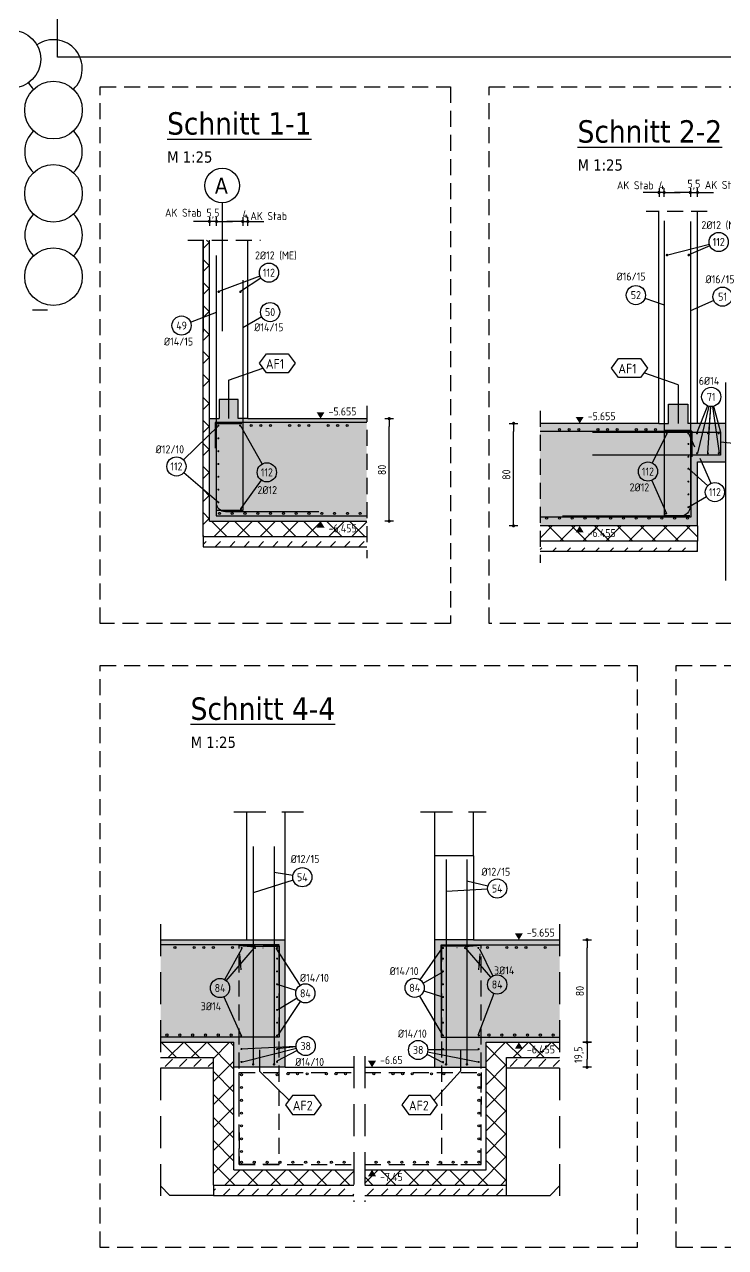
# Model space of a CAD drawing. Extents: x -45 to 98, y -32 to 51.
# Drawn here: x 43.55 to 54.51, y 10.84 to 29.93 of the extents above; entities that cross this region are included whole.
import ezdxf
from ezdxf.enums import TextEntityAlignment as Align

# ---------------------------------------------------------------- set-up
doc = ezdxf.new("R2010")
doc.units = 0
doc.header["$LTSCALE"] = 0.5
for name, pattern in [('AUSGEZOGEN', [1000.01, 1000, 0.01]), ('DASHED', [0.75, 0.5, -0.25]), ('GESTRICHELTX2', [1.5, 1, -0.5]), ('STRICHLINIE', [0.75, 0.5, -0.25]), ('VERDECKTX2', [0.75, 0.5, -0.25])]:
    doc.linetypes.add(name, pattern=pattern)
for name, color, linetype in [('ACHSEN', 7, 'Continuous'), ('AFB', 7, 'Continuous'), ('AFU', 7, 'Continuous'), ('BETON', 7, 'Continuous'), ('DETAIL', 7, 'Continuous'), ('grau_mittel', 7, 'Continuous'), ('HILFE', 7, 'Continuous'), ('koten', 7, 'Continuous'), ('MASSE', 7, 'Continuous'), ('OBJEKT', 7, 'Continuous'), ('RND', 7, 'Continuous'), ('RND-1', 7, 'Continuous'), ('SFP_Achsen', 7, 'Continuous'), ('SFP_Dämmung', 7, 'Continuous'), ('SFP_Hilfe', 7, 'Continuous'), ('TEXT', 7, 'Continuous')]:
    doc.layers.add(name, color=color, linetype=linetype)
doc.layers.add('Verbau', color=7, linetype='Continuous', plot=False)
doc.styles.add('helv', font='tahoma.ttf')
doc.styles.add('txt', font='isocp.shx')
doc.linetypes.add('AFU_50K', pattern='A,0.15,["/",Standard,S=0.2,R=0,X=-0.01,Y=-0.1],0.07,["/",Standard,S=0.2,R=0,X=-0.01,Y=-0.1],0.15', length=0.37)
doc.linetypes.add('AFU_50M', pattern='A,0.45,["/",Standard,S=0.2,R=0,X=-0.01,Y=-0.1],0.07,["/",Standard,S=0.2,R=0,X=-0.01,Y=-0.1],0.45', length=0.97)
doc.dimstyles.new('DOT_I', dxfattribs={"dimscale": 0.5, "dimtxt": 0.25, "dimasz": 0.25, "dimexe": 0.1, "dimexo": 0.3, "dimgap": 0.1, "dimtad": 1, "dimdec": 3, "dimzin": 3, "dimtxsty": 'txt', "dimblk": 'DOT', "dimblk1": 'DOT', "dimblk2": 'DOT', "dimsah": 1, "dimcen": 0.1, "dimse1": 1, "dimse2": 1, "dimazin": 0, "dimtfac": 1, "dimtdec": 4, "dimtix": 1, "dimtmove": 2, "dimatfit": 3, "dimfxl": 0, "dimtvp": 1, "dimtolj": 1, "dimtzin": 0, "dimarcsym": 0})
pattern_1 = [(225, (-76.2659, -70.1896), (0.17960512, -0.17960512), []), (315, (-76.2659, -70.1896), (0.17960512, 0.17960512), [])]

# ---------------------------------------------------------------- blocks, each defined once
blk = doc.blocks.new('okrd_o')
at = {"layer": 'koten', "color": 7, "linetype": 'Continuous'}
blk.add_solid([(-0.125, 0.202), (0.125, 0.202), (0, 0)], dxfattribs=at)
at = {"layer": 'koten', "style": 'txt'}
blk.add_attdef('OKRD', (0.25, 0.1), '', height=0.25, dxfattribs=at)
blk = doc.blocks.new('okrd_u')
at = {"layer": 'koten', "color": 7, "linetype": 'Continuous'}
blk.add_solid([(-0.125, -0.202), (0.125, -0.202), (0, 0)], dxfattribs=at)
at = {"layer": 'koten', "style": 'txt'}
blk.add_attdef('OKRD', (0.25, -0.35), '', height=0.25, dxfattribs=at)
blk = doc.blocks.new('RND_HIN')
at = {"layer": 'RND', "color": 7, "linetype": 'Continuous'}
blk.add_circle((0, 0), 0.3, dxfattribs=at)
at = {"layer": 'RND', "color": 7, "linetype": 'Continuous', "style": 'txt'}
blk.add_attdef('POSI', text='', height=0.25, dxfattribs=at).set_placement((0, 0), align=Align.MIDDLE)
blk = doc.blocks.new('DOT')
at = {"layer": 'MASSE', "color": 7, "linetype": 'Continuous'}
for p, q in [((0, 0), (-1, 0)), ((0, 0.54), (0, -0.54))]:
    blk.add_line(p, q, dxfattribs=at)
at = {"layer": 'MASSE', "color": 7, "linetype": 'Continuous', "const_width": 0.2}
blk.add_lwpolyline([(-0.1, 0, 1), (0.1, 0, 1)], format="xyb", close=True, dxfattribs=at)
blk = doc.blocks.new('*D106')
at = {"layer": 'Defpoints', "color": 0, "linetype": 'AUSGEZOGEN', "transparency": 16777216}
for p in [(52.344, 15.642), (52.344, 15.642), (52.344, 14.042)]:
    blk.add_point(p, dxfattribs=at)
at = {"layer": 'MASSE', "color": 0, "linetype": 'AUSGEZOGEN', "lineweight": -2, "transparency": 16777216}
blk.add_line((52.344, 14.167), (52.344, 15.517), dxfattribs=at)
at = {"layer": 'MASSE', "color": 0, "linetype": 'AUSGEZOGEN', "lineweight": -2, "transparency": 16777216, "xscale": 0.125, "yscale": 0.125, "zscale": 0.125}
for p, rotation in [((52.344, 15.642), 90), ((52.344, 14.042), 270)]:
    blk.add_blockref('DOT', p, dxfattribs=dict(at, rotation=rotation))
at = {"layer": 'MASSE', "color": 0, "linetype": 'AUSGEZOGEN', "transparency": 16777216, "insert": (52.232, 14.842), "char_height": 0.125, "attachment_point": 5, "rotation": 90, "style": 'txt'}
blk.add_mtext('\\A1;80', dxfattribs=at)
blk = doc.blocks.new('*D107')
at = {"layer": 'Defpoints', "color": 0, "linetype": 'AUSGEZOGEN', "transparency": 16777216}
for p in [(52.344, 14.042), (52.344, 13.652), (52.344, 13.652)]:
    blk.add_point(p, dxfattribs=at)
at = {"layer": 'MASSE', "color": 0, "linetype": 'AUSGEZOGEN', "lineweight": -2, "transparency": 16777216}
blk.add_line((52.344, 13.917), (52.344, 13.777), dxfattribs=at)
at = {"layer": 'MASSE', "color": 0, "linetype": 'AUSGEZOGEN', "lineweight": -2, "transparency": 16777216, "xscale": 0.125, "yscale": 0.125, "zscale": 0.125}
for p, rotation in [((52.344, 14.042), 90), ((52.344, 13.652), 270)]:
    blk.add_blockref('DOT', p, dxfattribs=dict(at, rotation=rotation))
at = {"layer": 'MASSE', "color": 0, "linetype": 'AUSGEZOGEN', "transparency": 16777216, "insert": (52.222, 13.847), "char_height": 0.125, "attachment_point": 5, "rotation": 90, "style": 'txt'}
blk.add_mtext('\\A1;19,5', dxfattribs=at)
blk = doc.blocks.new('*D108')
at = {"layer": 'Defpoints', "color": 0, "linetype": 'AUSGEZOGEN', "transparency": 16777216}
for p in [(49.253, 23.779), (49.253, 23.779), (49.253, 22.179)]:
    blk.add_point(p, dxfattribs=at)
at = {"layer": 'MASSE', "color": 0, "linetype": 'AUSGEZOGEN', "lineweight": -2, "transparency": 16777216}
blk.add_line((49.253, 22.304), (49.253, 23.654), dxfattribs=at)
at = {"layer": 'MASSE', "color": 0, "linetype": 'AUSGEZOGEN', "lineweight": -2, "transparency": 16777216, "xscale": 0.125, "yscale": 0.125, "zscale": 0.125}
for p, rotation in [((49.253, 23.779), 90), ((49.253, 22.179), 270)]:
    blk.add_blockref('DOT', p, dxfattribs=dict(at, rotation=rotation))
at = {"layer": 'MASSE', "color": 0, "linetype": 'AUSGEZOGEN', "transparency": 16777216, "insert": (49.14, 22.979), "char_height": 0.125, "attachment_point": 5, "rotation": 90, "style": 'txt'}
blk.add_mtext('\\A1;80', dxfattribs=at)
blk = doc.blocks.new('*D109')
at = {"layer": 'Defpoints', "color": 0, "linetype": 'AUSGEZOGEN', "transparency": 16777216}
for p in [(51.196, 23.705), (51.196, 23.705), (51.196, 22.105)]:
    blk.add_point(p, dxfattribs=at)
at = {"layer": 'MASSE', "color": 0, "linetype": 'AUSGEZOGEN', "lineweight": -2, "transparency": 16777216}
blk.add_line((51.196, 22.23), (51.196, 23.58), dxfattribs=at)
at = {"layer": 'MASSE', "color": 0, "linetype": 'AUSGEZOGEN', "lineweight": -2, "transparency": 16777216, "xscale": 0.125, "yscale": 0.125, "zscale": 0.125}
for p, rotation in [((51.196, 23.705), 90), ((51.196, 22.105), 270)]:
    blk.add_blockref('DOT', p, dxfattribs=dict(at, rotation=rotation))
at = {"layer": 'MASSE', "color": 0, "linetype": 'AUSGEZOGEN', "transparency": 16777216, "insert": (51.083, 22.905), "char_height": 0.125, "attachment_point": 5, "rotation": 90, "style": 'txt'}
blk.add_mtext('\\A1;80', dxfattribs=at)
blk = doc.blocks.new('*D134')
at = {"layer": 'Defpoints', "color": 0, "linetype": 'AUSGEZOGEN', "transparency": 16777216}
for p in [(46.444, 26.858), (46.444, 26.858), (46.554, 26.858)]:
    blk.add_point(p, dxfattribs=at)
at = {"layer": 'MASSE', "color": 0, "linetype": 'AUSGEZOGEN', "lineweight": -2, "transparency": 16777216}
for p, q in [((46.319, 26.858), (46.194, 26.858)), ((46.554, 26.858), (46.444, 26.858)), ((46.679, 26.858), (46.804, 26.858))]:
    blk.add_line(p, q, dxfattribs=at)
at = {"layer": 'MASSE', "color": 0, "linetype": 'AUSGEZOGEN', "lineweight": -2, "transparency": 16777216, "xscale": 0.125, "yscale": 0.125, "zscale": 0.125}
blk.add_blockref('DOT', (46.444, 26.858), dxfattribs=at)
at = {"layer": 'MASSE', "color": 0, "linetype": 'AUSGEZOGEN', "lineweight": -2, "transparency": 16777216, "xscale": 0.125, "yscale": 0.125, "zscale": 0.125, "rotation": 180}
blk.add_blockref('DOT', (46.554, 26.858), dxfattribs=at)
at = {"layer": 'MASSE', "color": 0, "linetype": 'AUSGEZOGEN', "transparency": 16777216, "insert": (46.499, 26.98), "char_height": 0.125, "attachment_point": 5, "style": 'txt'}
blk.add_mtext('\\A1;5,5', dxfattribs=at)
blk = doc.blocks.new('*D135')
at = {"layer": 'Defpoints', "color": 0, "linetype": 'AUSGEZOGEN', "transparency": 16777216}
for p in [(46.964, 26.858), (47.044, 26.858), (47.044, 26.858)]:
    blk.add_point(p, dxfattribs=at)
at = {"layer": 'MASSE', "color": 0, "linetype": 'AUSGEZOGEN', "lineweight": -2, "transparency": 16777216}
for p, q in [((46.839, 26.858), (46.714, 26.858)), ((46.964, 26.858), (47.044, 26.858)), ((47.169, 26.858), (47.294, 26.858))]:
    blk.add_line(p, q, dxfattribs=at)
at = {"layer": 'MASSE', "color": 0, "linetype": 'AUSGEZOGEN', "lineweight": -2, "transparency": 16777216, "xscale": 0.125, "yscale": 0.125, "zscale": 0.125}
blk.add_blockref('DOT', (46.964, 26.858), dxfattribs=at)
at = {"layer": 'MASSE', "color": 0, "linetype": 'AUSGEZOGEN', "lineweight": -2, "transparency": 16777216, "xscale": 0.125, "yscale": 0.125, "zscale": 0.125, "rotation": 180}
blk.add_blockref('DOT', (47.044, 26.858), dxfattribs=at)
at = {"layer": 'MASSE', "color": 0, "linetype": 'AUSGEZOGEN', "transparency": 16777216, "insert": (47.004, 26.971), "char_height": 0.125, "attachment_point": 5, "style": 'txt'}
blk.add_mtext('\\A1;4', dxfattribs=at)
blk = doc.blocks.new('*D136')
at = {"layer": 'Defpoints', "color": 0, "linetype": 'AUSGEZOGEN', "transparency": 16777216}
for p in [(53.469, 27.31), (53.469, 27.31), (53.549, 27.31)]:
    blk.add_point(p, dxfattribs=at)
at = {"layer": 'MASSE', "color": 0, "linetype": 'AUSGEZOGEN', "lineweight": -2, "transparency": 16777216}
for p, q in [((53.344, 27.31), (53.219, 27.31)), ((53.549, 27.31), (53.469, 27.31)), ((53.674, 27.31), (53.799, 27.31))]:
    blk.add_line(p, q, dxfattribs=at)
at = {"layer": 'MASSE', "color": 0, "linetype": 'AUSGEZOGEN', "lineweight": -2, "transparency": 16777216, "xscale": 0.125, "yscale": 0.125, "zscale": 0.125}
blk.add_blockref('DOT', (53.469, 27.31), dxfattribs=at)
at = {"layer": 'MASSE', "color": 0, "linetype": 'AUSGEZOGEN', "lineweight": -2, "transparency": 16777216, "xscale": 0.125, "yscale": 0.125, "zscale": 0.125, "rotation": 180}
blk.add_blockref('DOT', (53.549, 27.31), dxfattribs=at)
at = {"layer": 'MASSE', "color": 0, "linetype": 'AUSGEZOGEN', "transparency": 16777216, "insert": (53.509, 27.423), "char_height": 0.125, "attachment_point": 5, "style": 'txt'}
blk.add_mtext('\\A1;4', dxfattribs=at)
blk = doc.blocks.new('*D137')
at = {"layer": 'Defpoints', "color": 0, "linetype": 'AUSGEZOGEN', "transparency": 16777216}
for p in [(53.959, 27.31), (54.069, 27.31), (54.069, 27.31)]:
    blk.add_point(p, dxfattribs=at)
at = {"layer": 'MASSE', "color": 0, "linetype": 'AUSGEZOGEN', "lineweight": -2, "transparency": 16777216}
for p, q in [((53.834, 27.31), (53.709, 27.31)), ((53.959, 27.31), (54.069, 27.31)), ((54.194, 27.31), (54.319, 27.31))]:
    blk.add_line(p, q, dxfattribs=at)
at = {"layer": 'MASSE', "color": 0, "linetype": 'AUSGEZOGEN', "lineweight": -2, "transparency": 16777216, "xscale": 0.125, "yscale": 0.125, "zscale": 0.125}
blk.add_blockref('DOT', (53.959, 27.31), dxfattribs=at)
at = {"layer": 'MASSE', "color": 0, "linetype": 'AUSGEZOGEN', "lineweight": -2, "transparency": 16777216, "xscale": 0.125, "yscale": 0.125, "zscale": 0.125, "rotation": 180}
blk.add_blockref('DOT', (54.069, 27.31), dxfattribs=at)
at = {"layer": 'MASSE', "color": 0, "linetype": 'AUSGEZOGEN', "transparency": 16777216, "insert": (54.014, 27.432), "char_height": 0.125, "attachment_point": 5, "style": 'txt'}
blk.add_mtext('\\A1;5,5', dxfattribs=at)

msp = doc.modelspace()

# ---------------------------------------------------------------- hatches: boundary and pattern name
at = {"layer": 'grau_mittel'}
for points in [[(48.9029, 22.1791), (48.9029, 23.7791), (47.0439, 23.7791), (46.8939, 23.7791), (46.8939, 24.0791), (46.5939, 24.0791), (46.5939, 23.7791), (46.4439, 23.7791), (46.4439, 22.1791)], [(54.0686, 22.1048), (54.0686, 23.1048), (54.5086, 23.1048), (54.5086, 23.7048), (54.0686, 23.7048), (53.9186, 23.7048), (53.9186, 24.0048), (53.6186, 24.0048), (53.6186, 23.7048), (53.4686, 23.7048), (51.6095, 23.7048), (51.6095, 22.1048)]]:
    msp.add_hatch(color=61, dxfattribs=at).paths.add_polyline_path(points)
h = msp.add_hatch(color=61, dxfattribs=at)
h.paths.add_polyline_path([(49.9682, 13.6519), (50.7682, 13.6519), (50.7682, 14.0419), (51.9144, 14.0419), (51.9144, 15.6419), (50.5682, 15.6419), (49.9682, 15.6419)])
h.paths.add_polyline_path([(47.6271, 15.6419), (47.0271, 15.6419), (45.681, 15.6419), (45.681, 14.0419), (46.8271, 14.0419), (46.8271, 13.6519), (47.6271, 13.6519)])
at = {"layer": 'SFP_Dämmung', "linetype": 'AUSGEZOGEN'}
h = msp.add_hatch(dxfattribs=at)
h.set_pattern_fill('ANSI37', color=171, scale=0.08, angle=-180, style=0, double=1)
h.set_pattern_definition([(225, (-46.77826, 47.90234), (0.1796051, -0.1796051), []), (315, (-46.77826, 47.90234), (0.1796051, 0.1796051), [])])
h.paths.add_polyline_path([(48.9029, 22.1791), (46.4439, 22.1791), (46.4439, 26.5682), (46.3439, 26.5682), (46.3439, 25.1291), (46.3439, 21.9391), (48.9029, 21.9391)])
h.paths.add_polyline_path([(48.2934, 21.9744), (48.8103, 21.9744), (48.8103, 22.1593), (48.2934, 22.1593)], flags=24)
h = msp.add_hatch(dxfattribs=at)
h.set_pattern_fill('ANSI37', color=171, scale=0.08, angle=-180, style=0, double=1)
h.set_pattern_definition([(225, (-47.3703, 40.39665), (0.1796051, -0.1796051), []), (315, (-47.3703, 40.39665), (0.1796051, 0.1796051), [])])
h.paths.add_polyline_path([(54.0686, 22.1048), (51.6095, 22.1048), (51.6095, 21.8648), (54.0686, 21.8648)])
h.paths.add_polyline_path([(52.3423, 21.9), (52.8591, 21.9), (52.8591, 22.0849), (52.3423, 22.0849)], flags=24)
h = msp.add_hatch(dxfattribs=at)
h.set_pattern_fill('ANSI37', color=171, scale=0.08, angle=-180, style=0, double=1)
h.set_pattern_definition(pattern_1)
h.paths.add_polyline_path([(46.8271, 14.0419), (45.681, 14.0419), (45.681, 13.8019), (46.5071, 13.8019), (46.5071, 11.8119), (48.699, 11.8119), (48.699, 12.0519), (46.8271, 12.0519)])
h = msp.add_hatch(dxfattribs=at)
h.set_pattern_fill('ANSI37', color=171, scale=0.08, angle=-180, style=0, double=1)
h.set_pattern_definition(pattern_1)
h.paths.add_polyline_path([(51.0882, 13.8019), (51.9144, 13.8019), (51.9144, 14.0419), (50.7682, 14.0419), (50.7682, 12.0519), (48.8705, 12.0519), (48.8705, 11.8119), (51.0882, 11.8119)])
h.paths.add_polyline_path([(51.3922, 13.8371), (51.909, 13.8371), (51.909, 14.0221), (51.3922, 14.0221)], flags=24)
h.paths.add_polyline_path([(49.0993, 11.8485), (49.5258, 11.8485), (49.5258, 12.0251), (49.0993, 12.0251)], flags=24)
at = {"layer": 'SFP_Hilfe', "linetype": 'AUSGEZOGEN'}
h = msp.add_hatch(dxfattribs=at)
h.set_pattern_fill('DASH', color=171, scale=0.05, angle=-135, double=1)
h.set_pattern_definition([(225, (-46.77826, 47.90234), (-2e-16, -0.2245064), [0.15875, -0.15875])])
h.paths.add_polyline_path([(48.9029, 21.9391), (46.3439, 21.9391), (46.3439, 21.7791), (48.9029, 21.7791)])
h = msp.add_hatch(dxfattribs=at)
h.set_pattern_fill('DASH', color=171, scale=0.05, angle=-135, double=1)
h.set_pattern_definition([(225, (-47.37031, 40.39665), (-2e-16, -0.2245064), [0.15875, -0.15875])])
h.paths.add_polyline_path([(54.0686, 21.8648), (51.6095, 21.8648), (51.6095, 21.7048), (54.0686, 21.7048)])
h = msp.add_hatch(dxfattribs=at)
h.set_pattern_fill('DASH', color=171, scale=0.05, angle=-135, double=1)
h.set_pattern_definition([(225, (-76.2659, -70.18961), (-2e-16, -0.2245064), [0.15875, -0.15875])])
h.paths.add_polyline_path([(51.9144, 13.8019), (51.0882, 13.8019), (51.0882, 13.6419), (51.9144, 13.6419)])
h.paths.add_polyline_path([(51.0882, 11.8119), (48.8705, 11.8119), (48.8705, 11.6519), (51.0882, 11.6519)])
h.paths.add_polyline_path([(48.699, 11.8119), (46.5071, 11.8119), (46.5071, 11.6519), (48.699, 11.6519)])
h.paths.add_polyline_path([(46.5071, 13.8019), (45.681, 13.8019), (45.681, 13.6419), (46.5071, 13.6419)])

# ---------------------------------------------------------------- linework, layer by layer
at = {"layer": 'ACHSEN', "color": 140, "linetype": 'AUSGEZOGEN'}
msp.add_line((46.6439, 27.1473), (46.6439, 25.1473), dxfattribs=at)
at = {"layer": 'AFB', "color": 1, "linetype": 'AUSGEZOGEN'}
for p, q in [((47.2271, 13.9259), (47.2271, 13.5919)), ((50.3682, 13.9259), (50.3682, 13.5919))]:
    msp.add_line(p, q, dxfattribs=at)
for points in [[(47.6758, 24.7915), (47.7843, 24.6437), (47.6758, 24.4958), (47.3342, 24.4958), (47.2258, 24.6437), (47.3342, 24.7915)], [(53.1782, 24.7172), (53.2867, 24.5693), (53.1782, 24.4215), (52.8366, 24.4215), (52.7282, 24.5693), (52.8366, 24.7172)], [(47.7437, 13.2107), (47.6352, 13.0628), (47.7437, 12.915), (48.0853, 12.915), (48.1937, 13.0628), (48.0853, 13.2107)], [(49.5585, 13.2107), (49.4501, 13.0628), (49.5585, 12.915), (49.9001, 12.915), (50.0086, 13.0628), (49.9001, 13.2107)]]:
    msp.add_lwpolyline(points, close=True, dxfattribs=at)
at = {"layer": 'AFU', "color": 1, "linetype": 'AUSGEZOGEN'}
for p, q in [((46.7439, 24.3791), (46.7439, 23.7791)), ((53.7686, 24.3048), (53.7686, 23.7048))]:
    msp.add_line(p, q, dxfattribs=at)
at = {"layer": 'AFU', "color": 8, "linetype": 'AUSGEZOGEN'}
for p, q in [((46.5939, 24.0791), (46.5939, 23.7791)), ((46.8939, 24.0791), (46.5939, 24.0791)), ((46.8939, 23.7791), (46.8939, 24.0791)), ((53.6186, 24.0048), (53.9186, 24.0048)), ((53.6186, 23.7048), (53.6186, 24.0048)), ((53.9186, 24.0048), (53.9186, 23.7048)), ((46.4439, 23.7791), (46.5939, 23.7791)), ((47.0439, 23.7791), (46.8939, 23.7791)), ((53.4686, 23.7048), (53.6186, 23.7048)), ((54.0686, 23.7048), (53.9186, 23.7048))]:
    msp.add_line(p, q, dxfattribs=at)
at = {"layer": 'AFU', "color": 8, "linetype": 'AFU_50K'}
for p, q in [((47.0271, 15.6419), (47.6271, 15.6419)), ((50.5682, 15.6419), (49.9682, 15.6419))]:
    msp.add_line(p, q, dxfattribs=at)
at = {"layer": 'AFU', "color": 8, "linetype": 'AFU_50M'}
for p, q in [((47.6271, 13.6519), (46.8271, 13.6519)), ((49.9682, 13.6519), (50.7682, 13.6519))]:
    msp.add_line(p, q, dxfattribs=at)
at = {"layer": 'BETON', "color": 6, "linetype": 'AUSGEZOGEN'}
for p, q in [((53.4686, 23.7048), (53.4686, 27.0148)), ((54.0686, 23.7048), (54.0686, 27.0148)), ((46.4439, 22.1791), (46.4439, 26.5682)), ((47.0439, 23.7791), (47.0439, 26.5682)), ((47.0439, 23.7791), (48.9029, 23.7791)), ((53.4686, 23.7048), (51.6095, 23.7048)), ((54.5086, 23.7048), (54.0686, 23.7048)), ((54.5086, 23.7048), (54.5086, 23.1048)), ((54.0686, 23.1048), (54.5086, 23.1048)), ((54.0686, 22.1048), (54.0686, 23.1048)), ((46.4439, 22.1791), (48.9029, 22.1791)), ((54.0686, 22.1048), (51.6095, 22.1048)), ((47.0271, 15.6419), (47.0271, 17.6419)), ((47.6271, 13.6519), (47.6271, 17.6419)), ((50.5682, 16.9519), (49.9682, 16.9519)), ((49.9682, 13.6519), (49.9682, 16.9519)), ((50.5682, 16.9519), (50.5682, 15.6419)), ((45.681, 15.6419), (47.0271, 15.6419)), ((50.5682, 15.6419), (51.9144, 15.6419)), ((45.681, 14.0419), (46.8271, 14.0419)), ((46.8271, 12.0519), (46.8271, 14.0419)), ((50.7682, 12.0519), (50.7682, 14.0419)), ((50.7682, 14.0419), (51.9144, 14.0419)), ((47.6271, 13.6519), (48.699, 13.6519)), ((48.8705, 13.6519), (49.9682, 13.6519)), ((46.8271, 12.0519), (48.699, 12.0519)), ((48.8705, 12.0519), (50.7682, 12.0519))]:
    msp.add_line(p, q, dxfattribs=at)
at = {"layer": 'DETAIL', "color": 102, "linetype": 'STRICHLINIE'}
for points in [[(44.7348, 20.5812), (44.7348, 28.958), (50.2103, 28.958), (50.2103, 20.5812)], [(50.8176, 20.5812), (50.8176, 28.958), (56.8563, 28.958), (56.8563, 20.5812)], [(44.7348, 10.8373), (44.7348, 19.9232), (53.1297, 19.9232), (53.1297, 10.8373)], [(53.737, 10.8373), (53.737, 19.9232), (65.9979, 19.9232), (65.9979, 10.8373)]]:
    msp.add_lwpolyline(points, close=True, dxfattribs=at)
at = {"layer": 'HILFE', "color": 102, "linetype": 'AUSGEZOGEN'}
for p, q in [((46.3439, 21.9391), (46.3439, 26.5682)), ((46.7439, 24.3791), (47.28, 24.5698)), ((53.7686, 24.3048), (53.2325, 24.4954)), ((54.0686, 22.1048), (54.0686, 21.8648)), ((46.3439, 21.9391), (46.3439, 21.7791)), ((46.3439, 21.9391), (48.9029, 21.9391)), ((46.3439, 21.7791), (48.9029, 21.7791)), ((54.0686, 21.8648), (51.6095, 21.8648)), ((54.0686, 21.7048), (54.0686, 21.8648)), ((54.0686, 21.7048), (51.6095, 21.7048)), ((45.681, 13.8019), (46.5071, 13.8019)), ((46.5071, 11.8119), (46.5071, 13.8019)), ((51.0882, 11.8119), (51.0882, 13.8019)), ((51.0882, 13.8019), (51.9144, 13.8019)), ((45.681, 13.6419), (46.5071, 13.6419)), ((47.2271, 13.5919), (47.6894, 13.1368)), ((49.9544, 13.1368), (50.3682, 13.5919)), ((51.0882, 13.6419), (51.9144, 13.6419)), ((45.681, 11.7981), (45.8271, 11.6519)), ((46.5071, 11.6519), (45.8271, 11.6519)), ((46.5071, 11.8119), (46.5071, 11.6519)), ((46.5071, 11.8119), (48.699, 11.8119)), ((46.5071, 11.6519), (48.699, 11.6519)), ((48.8705, 11.8119), (51.0882, 11.8119)), ((48.8705, 11.6519), (51.0882, 11.6519)), ((51.0882, 11.6519), (51.0882, 11.8119)), ((51.0882, 11.6519), (51.7682, 11.6519)), ((51.9144, 11.7981), (51.7682, 11.6519))]:
    msp.add_line(p, q, dxfattribs=at)
at = {"layer": 'HILFE', "color": 102, "linetype": 'GESTRICHELTX2'}
for p, q in [((3.9306, 25.4783), (43.9156, 25.4783)), ((46.8271, 17.6419), (47.9135, 17.6419)), ((49.741, 17.6419), (50.7682, 17.6419)), ((45.681, 15.8878), (45.681, 11.6437)), ((51.9144, 15.8878), (51.9144, 11.6437)), ((48.699, 13.8239), (48.699, 11.5528)), ((48.8705, 13.8239), (48.8705, 11.5528))]:
    msp.add_line(p, q, dxfattribs=at)
at = {"layer": 'OBJEKT', "color": 8}
msp.add_line((46.3439, 26.5682), (46.3439, 25.1291), dxfattribs=at)
at = {"layer": 'OBJEKT', "color": 7, "linetype": 'AUSGEZOGEN'}
for p, q in [((49.9682, 16.9519), (49.9682, 17.6419)), ((50.5682, 16.9519), (50.5682, 17.6419))]:
    msp.add_line(p, q, dxfattribs=at)
at = {"layer": 'RND', "color": 102, "linetype": 'AUSGEZOGEN'}
for p, q in [((54.2565, 26.5001), (53.5844, 26.3265)), ((54.2639, 26.4786), (53.9347, 26.3376)), ((47.2335, 26.0051), (46.5913, 25.7631)), ((47.2491, 25.9747), (46.9322, 25.7631)), ((53.249, 25.6588), (53.5486, 25.554)), ((54.324, 25.6235), (53.9586, 25.4647)), ((46.1494, 25.2856), (46.5539, 25.44)), ((47.2619, 25.3675), (46.9639, 25.1961)), ((54.2283, 23.9791), (54.0545, 23.5482)), ((54.249, 23.9725), (54.0705, 23.2391)), ((54.2742, 23.9685), (54.2245, 23.2391)), ((54.2729, 23.9686), (54.2405, 23.5482)), ((54.3058, 23.9697), (54.4106, 23.2391)), ((54.3225, 23.9731), (54.4286, 23.569)), ((46.0364, 23.1367), (46.5919, 23.6712)), ((47.2673, 23.0716), (46.9298, 23.6712)), ((53.3638, 23.0863), (53.5987, 23.5482)), ((54.0307, 23.3353), (53.9365, 23.5482)), ((54.6818, 23.3865), (54.4286, 23.4106)), ((54.2812, 22.7687), (54.1102, 23.1555)), ((46.0428, 22.9358), (46.5919, 22.4712)), ((54.2305, 22.732), (53.9365, 22.9969)), ((47.253, 22.8193), (46.9285, 22.3702)), ((53.3561, 22.8152), (53.584, 22.2958)), ((54.2121, 22.5564), (53.9365, 22.3969)), ((47.7476, 16.6446), (47.4537, 16.6954)), ((47.7524, 16.5739), (47.1271, 16.3761)), ((50.7905, 16.434), (50.1417, 16.3963)), ((50.7945, 16.478), (50.4682, 16.5572)), ((46.6835, 15.0199), (46.9527, 15.5006)), ((46.7081, 15.0027), (47.1445, 15.5097)), ((47.8622, 14.9324), (47.4869, 15.5138)), ((49.737, 15.0164), (50.0857, 15.5192)), ((50.8426, 15.0578), (50.4471, 15.519)), ((50.8745, 15.0788), (50.6708, 15.4962)), ((49.7822, 14.9667), (50.0994, 15.145)), ((47.8003, 14.8507), (47.5006, 14.9433)), ((46.6712, 14.7519), (46.939, 14.1496)), ((47.8151, 14.7291), (47.4961, 14.5372)), ((49.7273, 14.7637), (50.0949, 14.1364)), ((49.7942, 14.8469), (50.0857, 14.7525)), ((50.8873, 14.8036), (50.6388, 14.1453)), ((47.8612, 14.6811), (47.5143, 14.1538)), ((47.799, 13.9767), (46.9355, 13.9353)), ((47.8035, 13.9468), (46.9621, 13.7319)), ((47.7995, 13.9693), (47.4975, 13.9397)), ((47.8162, 13.9138), (47.4975, 13.7451)), ((49.8399, 13.8548), (50.104, 13.7229)), ((49.8529, 13.8926), (50.6615, 13.7317)), ((49.8557, 13.927), (50.0951, 13.9352)), ((49.8557, 13.9233), (50.6482, 13.9307))]:
    msp.add_line(p, q, dxfattribs=at)
at = {"layer": 'RND', "color": 1, "linetype": 'AUSGEZOGEN'}
for points in [[(53.9586, 26.8554), (53.9586, 22.4154, -0.4142136), (53.7986, 22.2554), (51.9586, 22.2554)], [(48.1539, 22.3248), (46.6939, 22.3248, -0.4142136), (46.5539, 22.4648), (46.5539, 26.3248)]]:
    msp.add_lwpolyline(points, format="xyb", dxfattribs=at)
for points in [[(53.5486, 26.8684), (53.5486, 22.2684), (53.9486, 22.2684)], [(46.9639, 25.9428), (46.9639, 22.3428), (46.5639, 22.3428)], [(48.9029, 23.7167), (46.5331, 23.7167), (46.5331, 23.3167)], [(51.6096, 23.581), (53.9794, 23.581), (53.9794, 23.181)], [(52.4286, 23.569), (54.4286, 23.569), (54.4286, 23.209), (52.4286, 23.209)]]:
    msp.add_lwpolyline(points, dxfattribs=at)
at = {"layer": 'RND', "color": 7, "linetype": 'AUSGEZOGEN'}
for points, const_width in [([(53.5839, 26.3329, 1), (53.6039, 26.3329, 1)], 0.02), ([(53.9233, 26.3329, 1), (53.9433, 26.3329, 1)], 0.02), ([(46.5794, 25.7603, 1), (46.5994, 25.7603, 1)], 0.02), ([(46.9188, 25.7603, 1), (46.9388, 25.7603, 1)], 0.02), ([(46.5759, 23.6712, 1), (46.5919, 23.6712, 1)], 0.016), ([(46.9138, 23.6712, 1), (46.9298, 23.6712, 1)], 0.016), ([(53.5987, 23.5482, -1), (53.5827, 23.5482, -1)], 0.016), ([(53.9365, 23.5482, -1), (53.9205, 23.5482, -1)], 0.016), ([(54.0705, 23.5482, -1), (54.0545, 23.5482, -1)], 0.016), ([(54.2405, 23.5482, -1), (54.2245, 23.5482, -1)], 0.016), ([(54.4106, 23.5482, -1), (54.3946, 23.5482, -1)], 0.016), ([(46.5759, 23.4712, 1), (46.5919, 23.4712, 1)], 0.016), ([(53.9365, 23.3839, -1), (53.9205, 23.3839, -1)], 0.016), ([(46.5759, 23.2712, 1), (46.5919, 23.2712, 1)], 0.016), ([(53.9365, 23.1839, -1), (53.9205, 23.1839, -1)], 0.016), ([(54.0705, 23.2391, -1), (54.0545, 23.2391, -1)], 0.016), ([(54.2405, 23.2391, -1), (54.2245, 23.2391, -1)], 0.016), ([(54.4106, 23.2391, -1), (54.3946, 23.2391, -1)], 0.016), ([(46.5759, 23.0712, 1), (46.5919, 23.0712, 1)], 0.016), ([(53.9365, 22.9969, -1), (53.9205, 22.9969, -1)], 0.016), ([(46.5759, 22.8712, 1), (46.5919, 22.8712, 1)], 0.016), ([(53.9365, 22.7969, -1), (53.9205, 22.7969, -1)], 0.016), ([(46.5759, 22.6712, 1), (46.5919, 22.6712, 1)], 0.016), ([(53.9365, 22.5969, -1), (53.9205, 22.5969, -1)], 0.016), ([(46.5759, 22.4712, 1), (46.5919, 22.4712, 1)], 0.016), ([(46.9285, 22.3702, 1), (46.9445, 22.3702, 1)], 0.016), ([(53.9365, 22.3969, -1), (53.9205, 22.3969, -1)], 0.016), ([(53.584, 22.2958, -1), (53.568, 22.2958, -1)], 0.016), ([(46.9405, 15.5146, 1), (46.9565, 15.5146, 1)], 0.016), ([(47.1501, 15.5146, 1), (47.1661, 15.5146, 1)], 0.016), ([(47.4932, 15.5146, 1), (47.5092, 15.5146, 1)], 0.016), ([(50.0861, 15.5146, 1), (50.1021, 15.5146, 1)], 0.016), ([(50.4286, 15.5146, 1), (50.4446, 15.5146, 1)], 0.016), ([(50.6388, 15.5146, 1), (50.6548, 15.5146, 1)], 0.016), ([(47.4932, 15.348, 1), (47.5092, 15.348, 1)], 0.016), ([(50.0861, 15.348, 1), (50.1021, 15.348, 1)], 0.016), ([(47.4932, 15.148, 1), (47.5092, 15.148, 1)], 0.016), ([(50.0861, 15.148, 1), (50.1021, 15.148, 1)], 0.016), ([(47.4932, 14.948, 1), (47.5092, 14.948, 1)], 0.016), ([(50.0861, 14.948, 1), (50.1021, 14.948, 1)], 0.016), ([(47.4932, 14.748, 1), (47.5092, 14.748, 1)], 0.016), ([(50.0861, 14.748, 1), (50.1021, 14.748, 1)], 0.016), ([(47.4932, 14.548, 1), (47.5092, 14.548, 1)], 0.016), ([(50.0861, 14.548, 1), (50.1021, 14.548, 1)], 0.016), ([(47.4932, 14.348, 1), (47.5092, 14.348, 1)], 0.016), ([(50.0861, 14.348, 1), (50.1021, 14.348, 1)], 0.016), ([(46.9323, 14.148, 1), (46.9483, 14.148, 1)], 0.016), ([(47.4932, 14.148, 1), (47.5092, 14.148, 1)], 0.016), ([(50.0861, 14.148, 1), (50.1021, 14.148, 1)], 0.016), ([(50.647, 14.148, 1), (50.663, 14.148, 1)], 0.016), ([(46.9363, 13.9359, 1), (46.9523, 13.9359, 1)], 0.016), ([(47.4932, 13.9359, 1), (47.5092, 13.9359, 1)], 0.016), ([(50.0861, 13.9359, 1), (50.1021, 13.9359, 1)], 0.016), ([(50.6431, 13.9359, 1), (50.6591, 13.9359, 1)], 0.016), ([(46.9363, 13.7359, 1), (46.9523, 13.7359, 1)], 0.016), ([(47.4932, 13.7359, 1), (47.5092, 13.7359, 1)], 0.016), ([(50.0861, 13.7359, 1), (50.1021, 13.7359, 1)], 0.016), ([(50.6431, 13.7359, 1), (50.6591, 13.7359, 1)], 0.016), ([(47.1171, 13.6977, 1), (47.1371, 13.6977, 1)], 0.02), ([(47.4437, 13.6977, 1), (47.4637, 13.6977, 1)], 0.02), ([(50.1317, 13.6977, 1), (50.1517, 13.6977, 1)], 0.02), ([(50.4582, 13.6977, 1), (50.4782, 13.6977, 1)], 0.02)]:
    msp.add_lwpolyline(points, format="xyb", close=True, dxfattribs=dict(at, const_width=const_width))
at = {"layer": 'RND', "color": 7, "linetype": 'VERDECKTX2'}
for points in [[(46.9402, 15.1733), (46.9071, 15.5519), (47.5271, 15.5519), (47.5271, 12.1319), (46.9071, 12.1319), (46.9071, 15.5519), (47.2857, 15.5188)], [(50.6551, 15.1733), (50.6882, 15.5519), (50.0682, 15.5519), (50.0682, 12.1319), (50.6882, 12.1319), (50.6882, 15.5519), (50.3097, 15.5188)], [(46.9071, 13.0719), (46.9071, 13.5719), (48.699, 13.5719)], [(48.8705, 13.5719), (50.6882, 13.5719), (50.6882, 13.0719)], [(46.9071, 12.6319), (46.9071, 12.1319), (48.699, 12.1319)], [(48.8705, 12.1319), (50.6882, 12.1319), (50.6882, 12.6319)]]:
    msp.add_lwpolyline(points, dxfattribs=at)
at = {"layer": 'RND', "color": 7, "linetype": 'AUSGEZOGEN'}
for centre in [(47.0978, 23.6712), (47.3978, 23.6712), (47.6978, 23.6712), (47.9978, 23.6712), (48.2978, 23.6712), (48.5978, 23.6712), (51.9147, 23.6095), (52.2147, 23.6095), (52.5147, 23.6095), (52.8147, 23.6095), (53.1147, 23.6095), (53.4147, 23.6095), (46.5999, 22.3001), (46.7999, 22.3001), (46.9999, 22.3001), (47.1999, 22.3001), (47.3999, 22.3001), (47.5999, 22.3001), (47.7999, 22.3001), (47.9999, 22.3001), (48.1999, 22.3001), (48.3999, 22.3001), (48.5999, 22.3001), (48.7999, 22.3001), (51.7126, 22.2258), (51.9126, 22.2258), (52.1126, 22.2258), (52.3126, 22.2258), (52.5126, 22.2258), (52.7126, 22.2258), (52.9126, 22.2258), (53.1126, 22.2258), (53.3126, 22.2258), (53.5126, 22.2258), (53.7126, 22.2258), (53.9126, 22.2258), (45.9054, 15.5223), (46.2054, 15.5223), (46.5054, 15.5223), (46.8054, 15.5223), (50.79, 15.5223), (51.09, 15.5223), (51.39, 15.5223), (51.69, 15.5223), (45.7807, 14.1555), (45.9807, 14.1555), (46.1814, 14.1555), (46.3821, 14.1555), (46.5828, 14.1555), (46.7836, 14.1555), (50.8118, 14.1555), (51.0125, 14.1555), (51.2132, 14.1555), (51.4139, 14.1555), (51.6147, 14.1555), (51.8147, 14.1555), (47.6716, 13.5491), (47.9716, 13.5491), (48.2716, 13.5491), (48.5716, 13.5491), (49.0127, 13.5491), (49.3127, 13.5491), (49.6127, 13.5491), (49.9127, 13.5491), (50.1054, 13.5491), (46.9443, 13.5359), (47.5012, 13.5359), (50.6554, 13.5359), (46.9443, 13.3359), (50.6554, 13.3359), (46.9443, 13.1359), (50.6554, 13.1359), (46.9443, 12.9359), (50.6554, 12.9359), (46.9443, 12.7359), (50.6554, 12.7359), (46.9443, 12.5359), (50.6554, 12.5359), (46.9443, 12.3359), (50.6554, 12.3359), (46.9443, 12.1682), (47.145, 12.1682), (47.3457, 12.1682), (47.5464, 12.1682), (47.7471, 12.1682), (47.9479, 12.1682), (48.1486, 12.1682), (48.3493, 12.1682), (48.55, 12.1682), (49.0473, 12.1682), (49.2481, 12.1682), (49.4488, 12.1682), (49.6495, 12.1682), (49.8502, 12.1682), (50.051, 12.1682), (50.2517, 12.1682), (50.4524, 12.1682), (50.6531, 12.1682)]:
    msp.add_circle(centre, 0.016, dxfattribs=at)
at = {"layer": 'RND', "color": 102, "linetype": 'AUSGEZOGEN'}
for centre in [(47.2478, 23.6712), (47.8478, 23.6712), (48.4478, 23.6712), (52.0647, 23.6095), (52.6647, 23.6095), (53.2647, 23.6095), (46.3554, 15.5223), (51.24, 15.5223), (47.8216, 13.5491), (48.4216, 13.5491), (49.4627, 13.5491)]:
    msp.add_circle(centre, 0.016, dxfattribs=at)
at = {"layer": 'RND-1', "color": 1, "linetype": 'AUSGEZOGEN'}
for points in [[(46.9485, 23.6991), (46.5485, 23.6991), (46.5485, 22.2591), (48.9029, 22.2591)], [(53.564, 23.6015), (53.964, 23.6015), (53.964, 22.2415), (51.6096, 22.2415)], [(47.1271, 17.0977), (47.1271, 13.6977)], [(47.4537, 17.0977), (47.4537, 13.6977)], [(50.1417, 16.8977), (50.1417, 13.6977)], [(50.4682, 16.8977), (50.4682, 13.6977)], [(47.5319, 15.1619), (47.5319, 15.5619), (45.681, 15.5619)], [(47.1319, 15.5419), (47.5319, 15.5419), (47.5319, 14.1219), (45.681, 14.1219)], [(50.0634, 15.1619), (50.0634, 15.5619), (51.9144, 15.5619)], [(50.4634, 15.5419), (50.0634, 15.5419), (50.0634, 14.1219), (51.9144, 14.1219)]]:
    msp.add_lwpolyline(points, dxfattribs=at)
at = {"layer": 'SFP_Achsen', "color": 7, "linetype": 'AUSGEZOGEN'}
msp.add_circle((46.6439, 27.4178), 0.2705, dxfattribs=at)
at = {"layer": 'SFP_Hilfe', "color": 102, "linetype": 'DASHED'}
for p, q in [((54.2193, 27.0148), (53.2686, 27.0148)), ((46.1074, 26.5682), (47.2439, 26.5682)), ((48.9029, 23.9775), (48.9029, 21.6)), ((51.6095, 23.9032), (51.6095, 21.5256))]:
    msp.add_line(p, q, dxfattribs=at)
at = {"layer": 'TEXT', "color": 1, "linetype": 'AUSGEZOGEN'}
msp.add_lwpolyline([(44.0718, 44.107), (78.0772, 44.107), (78.0772, 29.4218), (44.0718, 29.4218)], close=True, dxfattribs=at)
at = {"layer": 'Verbau', "color": 171}
msp.add_line((54.5086, 24.3442), (54.5086, 21.2537), dxfattribs=at)
for centre in [(43.3572, 29.3924), (44.0072, 28.5961), (44.0072, 27.2961), (44.0072, 25.9961)]:
    msp.add_circle(centre, 0.45, dxfattribs=at)
for centre, start, end in [((44.0072, 29.2461), 313.76174, 125.07145), ((44.0072, 29.2461), 209.55914, 226.23826), ((44.0072, 27.9461), 133.76174, 226.23826), ((44.0072, 27.9461), 313.76174, 46.23826), ((44.0086, 26.6461), 133.88957, 226.11043), ((44.0086, 26.6461), 313.63361, 46.36639)]:
    msp.add_arc(centre, 0.45, start, end, dxfattribs=at)

# ---------------------------------------------------------------- block references
at = {"layer": 'koten', "color": 7, "linetype": 'AUSGEZOGEN', "xscale": 0.5, "yscale": 0.5, "zscale": 0.5}
for name, p, values in [('okrd_o', (48.1805, 23.7791), {'OKRD': '-5.655'}), ('okrd_o', (52.2293, 23.7048), {'OKRD': '-5.655'}), ('okrd_u', (52.2293, 22.1048), {'OKRD': '-6.455'}), ('okrd_o', (51.2792, 15.6419), {'OKRD': '-5.655'}), ('okrd_u', (51.2792, 14.0419), {'OKRD': '-6.455'}), ('okrd_o', (48.9849, 13.6519), {'OKRD': '-6.65'}), ('okrd_u', (48.9849, 12.0519), {'OKRD': '-7.45'})]:
    msp.add_blockref(name, p, dxfattribs=at).add_auto_attribs(values)
at = {"layer": 'koten', "color": 102, "linetype": 'AUSGEZOGEN', "xscale": 0.5, "yscale": 0.5, "zscale": 0.5}
msp.add_blockref('okrd_u', (48.1805, 22.1791), dxfattribs=at).add_auto_attribs({'OKRD': '-6.455'})
at = {"layer": 'RND', "color": 7, "linetype": 'AUSGEZOGEN', "xscale": 0.5, "yscale": 0.5, "zscale": 0.5}
for p, values in [((54.4018, 26.5376), {'POSI': '112'}), ((47.3739, 26.0579), {'POSI': '112'}), ((53.1075, 25.7083), {'POSI': '52'}), ((54.4615, 25.6834), {'POSI': '51'}), ((47.3919, 25.4423), {'POSI': '50'}), ((46.0092, 25.2321), {'POSI': '49'}), ((54.2845, 24.1182), {'POSI': '71'}), ((45.9283, 23.0327), {'POSI': '112'}), ((47.3409, 22.9408), {'POSI': '112'}), ((53.2958, 22.9526), {'POSI': '112'}), ((54.3419, 22.6315), {'POSI': '112'}), ((47.8954, 16.6191), {'POSI': '54'}), ((50.9403, 16.4427), {'POSI': '54'}), ((50.9402, 14.9439), {'POSI': '84'}), ((46.6103, 14.889), {'POSI': '84'}), ((47.9436, 14.8064), {'POSI': '84'}), ((49.6515, 14.8931), {'POSI': '84'}), ((47.9488, 13.9839), {'POSI': '38'}), ((49.7058, 13.9219), {'POSI': '38'})]:
    msp.add_blockref('RND_HIN', p, dxfattribs=at).add_auto_attribs(values)

# ---------------------------------------------------------------- texts
at = {"layer": 'AFB', "color": 7, "linetype": 'AUSGEZOGEN', "style": 'txt'}
for s, p in [('AF1', (47.3259, 24.5589)), ('AF1', (52.8325, 24.4845)), ('AF2', (47.7458, 12.9781)), ('AF2', (49.5607, 12.9781))]:
    msp.add_text(s, height=0.15, dxfattribs=at).set_placement(p)
at = {"layer": 'SFP_Achsen', "color": 6, "linetype": 'AUSGEZOGEN', "style": 'helv'}
msp.add_text('A', height=0.25, dxfattribs=at).set_placement((46.5298, 27.2934))
at = {"layer": 'TEXT', "color": 5, "linetype": 'AUSGEZOGEN', "style": 'helv'}
for s, p in [('%%uSchnitt 1-1', (45.783, 28.2137)), ('%%uSchnitt 2-2', (52.197, 28.0887)), ('%%uSchnitt 4-4', (46.1509, 19.0765))]:
    msp.add_text(s, height=0.35, dxfattribs=at).set_placement(p)
at = {"layer": 'TEXT', "color": 1, "linetype": 'AUSGEZOGEN', "style": 'helv'}
for p in [(45.783, 27.7762), (52.197, 27.6512), (46.1509, 18.639)]:
    msp.add_text('M 1:25', height=0.175, dxfattribs=at).set_placement(p)
at = {"layer": 'TEXT', "color": 7, "linetype": 'AUSGEZOGEN', "style": 'txt'}
for s, p in [('AK Stab', (52.8112, 27.3601)), ('AK Stab', (54.1851, 27.3659)), ('AK Stab', (45.7502, 26.9316)), ('AK Stab', (47.084, 26.8801)), ('2%%C12 (ME)', (54.1314, 26.7382)), ('2%%C12 (ME)', (47.1568, 26.2649)), ('%%C16/15', (52.805, 25.9358)), ('%%C16/15', (54.195, 25.8926)), ('%%C14/15', (47.1433, 25.1429)), ('%%C14/15', (45.7334, 24.9201)), ('6%%C14', (54.0908, 24.3068)), ('%%C12/10', (45.6042, 23.2376)), ('2%%C12', (47.1944, 22.6012)), ('2%%C12', (53.0089, 22.6441)), ('%%C12/15', (47.7142, 16.8411)), ('%%C12/15', (50.6949, 16.6416)), ('%%C14/10', (47.8582, 14.9859)), ('%%C14/10', (49.2601, 15.0909)), ('3%%C14', (50.8908, 15.1015)), ('3%%C14', (46.3087, 14.5418)), ('%%C14/10', (49.388, 14.1142)), ('%%C14/10', (47.7836, 13.6726))]:
    msp.add_text(s, height=0.125, dxfattribs=at).set_placement(p)

# ---------------------------------------------------------------- dimensions: what is measured, and where the dimension line sits
at = {"layer": 'MASSE', "color": 7, "linetype": 'AUSGEZOGEN'}
for base, p1, p2, override, picture, middle in [((53.4686, 27.3104), (53.5486, 27.3104), (53.4686, 27.3104), {"dimdec": 0, "dimlfac": 50}, '*D136', (53.5086, 27.4229)), ((54.0686, 27.3104), (53.9586, 27.3104), (54.0686, 27.3104), {"dimdec": 1, "dimlfac": 50}, '*D137', (54.0136, 27.4323)), ((46.4439, 26.8581), (46.5539, 26.8581), (46.4439, 26.8581), {"dimdec": 1, "dimlfac": 50}, '*D134', (46.4989, 26.9799)), ((47.0439, 26.8581), (46.9639, 26.8581), (47.0439, 26.8581), {"dimdec": 0, "dimlfac": 50}, '*D135', (47.0039, 26.9706))]:
    dim = msp.add_linear_dim(base=base, p1=p1, p2=p2, dimstyle='DOT_I', override=override, dxfattribs=at)
    dim.commit()
    dim.dimension.update_dxf_attribs({"geometry": picture, "text_midpoint": middle})
for base, p1, p2, override, picture, middle in [((49.2527, 23.7791), (49.2527, 22.1791), (49.2527, 23.7791), {"dimdec": 0, "dimlfac": 50}, '*D108', (49.1402, 22.9791)), ((51.196, 23.7048), (51.196, 22.1048), (51.196, 23.7048), {"dimdec": 0, "dimlfac": 50}, '*D109', (51.0835, 22.9048)), ((52.344, 15.6419), (52.344, 14.0419), (52.344, 15.6419), {"dimdec": 0, "dimlfac": 50}, '*D106', (52.2315, 14.8419)), ((52.344, 13.6519), (52.344, 14.0419), (52.344, 13.6519), {"dimdec": 1, "dimlfac": 50}, '*D107', (52.2222, 13.8469))]:
    dim = msp.add_linear_dim(base=base, p1=p1, p2=p2, angle=90, dimstyle='DOT_I', override=override, dxfattribs=at)
    dim.commit()
    dim.dimension.update_dxf_attribs({"geometry": picture, "text_midpoint": middle})

doc.saveas('drawing.dxf')
